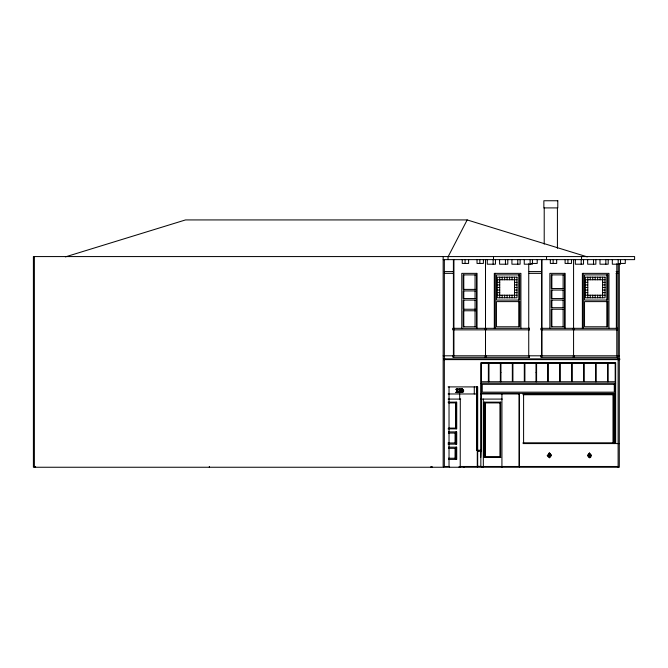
<?xml version="1.0" encoding="UTF-8"?>
<svg xmlns="http://www.w3.org/2000/svg" width="668" height="668" viewBox="0 0 668 668"><rect width="100%" height="100%" fill="white"/><g stroke="black" fill="none" stroke-linecap="round" stroke-linejoin="round"><path stroke-width="1" d="M571.466 259.627L571.457 263.442L565.103 263.442L565.103 259.627M460.335 392.609L460.528 391.498M458.557 389.753L458.724 389.277A1.294 0.994 -90 0 1 458.974 388.943A1.369 1.052 -90 0 1 459.442 388.701L459.868 388.718M448.203 256.57L467.174 219.931L587.281 256.879M460.619 391.498L459.058 391.865L460.335 389.419A1.085 0.835 -90 0 0 459.91 388.818M462.256 388.876L461.738 391.047L462.273 392.483L462.281 388.968M459.242 391.865L460.519 389.419A1.085 0.835 -90 0 0 460.093 388.818L459.258 388.701A1.369 1.052 -90 0 0 458.933 388.826A1.294 0.994 -90 0 0 458.54 389.277L458.373 389.753L459.066 389.377M458.306 392.609L459.592 390.454L459.292 389.402M551.434 455.417L549.43 457.705L547.668 455.417L549.43 453.121L551.434 455.417L549.672 453.121L548.937 453.121M547.668 455.417L549.672 453.121M549.43 457.705L551.192 455.417M587.59 455.417L589.351 453.121L591.355 455.417C590.019 462.273 584.876 450.783 589.593 457.705M587.832 455.417L589.593 453.121M589.351 457.705L590.529 456.177M461.98 388.743C458.206 395.306 467.483 391.582 461.797 388.743C458.106 394.12 466.489 393.068 462.081 388.684M456.469 389.344L455.927 389.327L457.38 388.684M455.927 389.327C457.396 389.068 457.313 392.584 455.968 392.609M456.252 392.492L456.611 389.386M65.414 256.879L185.52 219.931L467.174 219.931M459.258 389.352L458.649 389.786M459.809 391.865L460.711 391.498L460.519 392.609L458.306 392.55M443.16 259.627L634.6 259.627L634.6 256.57L33.4 256.57L33.4 467.249L619.294 467.249L619.294 359.618M531.586 263.442L537.206 263.442L537.206 259.627M619.896 263.442L625.273 263.442L625.273 259.627M444.337 271.584L453.405 271.584M529.19 271.584L541.506 271.584M616.105 271.584L618.117 271.584M444.337 273.354L453.405 273.354M529.19 273.354L541.506 273.354M616.105 273.354L618.117 273.354M475.649 274.89L463.191 274.89L463.191 289.394L475.649 289.394M563.717 274.89L551.275 274.89L551.275 288.534L563.717 288.534M497.243 279.758L516.999 279.758M585.31 279.758L605.058 279.758M497.243 282.33L499.714 282.33M514.527 282.33L516.999 282.33M585.31 282.33L587.782 282.33M602.586 282.33L605.058 282.33M497.243 284.91L499.714 284.91M514.527 284.91L516.999 284.91M585.31 284.91L587.782 284.91M602.586 284.91L605.058 284.91M497.243 287.482L499.714 287.482M514.527 287.482L516.999 287.482M585.31 287.482L587.782 287.482M602.586 287.482L605.058 287.482M497.243 290.062L499.714 290.062M514.527 290.062L516.999 290.062M563.717 290.062L551.275 290.062L551.275 298.554L563.717 298.554M585.31 290.062L587.782 290.062M602.586 290.062L605.058 290.062M475.649 290.922L463.191 290.922L463.191 298.554L475.649 298.554M497.243 292.634L499.714 292.634M514.527 292.634L516.999 292.634M585.31 292.634L587.782 292.634M602.586 292.634L605.058 292.634M497.243 295.214L516.999 295.214M585.31 295.214L605.058 295.214M475.649 300.082L463.191 300.082L463.191 309.242L475.649 309.242M563.717 300.082L551.275 300.082L551.275 307.714L563.717 307.714M563.717 309.242L551.275 309.242L551.275 326.794L563.717 326.794M475.649 310.77L463.191 310.77L463.191 326.794L475.649 326.794M443.16 355.802L619.294 355.802M500.457 372.527L500.942 372.527M536.095 372.527L536.579 372.527M480.843 383.14L615.662 383.14M448.119 386.906L477.678 386.906L477.678 450.257M457.196 388.684L457.889 392.508M455.968 392.508L457.964 392.609M448.119 393.97L477.211 393.97M480.835 393.97L519.587 393.97M523.111 393.97L615.186 393.97L615.186 443.577L523.111 443.577M522.96 394.73L613.374 394.73L613.374 442.817L522.96 442.817M448.153 399.088L460.695 399.088M480.835 399.088L502.244 399.088M448.078 402.144L456.712 402.144L456.712 428.856L448.078 428.856M500.8 402.144L484.3 402.144L484.3 457.421L500.8 457.421M448.554 402.904L455.543 402.904L455.543 428.096L448.554 428.096M484.3 423.762L484.3 432.021M448.445 431.912L456.712 431.912L456.712 444.12L448.078 444.12M448.42 433.056L455.342 433.056L455.342 442.976L448.061 442.976M619.294 443.577L615.662 443.577L615.662 362.674L480.843 362.674L480.843 450.257M448.445 447.176L456.712 447.176L456.712 459.392L448.445 459.392M448.42 448.32L455.342 448.32L455.342 458.248L448.42 458.248M481.002 451.301L477.286 451.301L477.286 466.239L481.261 466.481M591.355 455.417L589.351 453.121M480.735 457.421L480.985 450.115M460.227 466.481L481.57 466.481L481.57 467.249M618.117 466.481L482.839 466.481L482.839 467.249M459.075 389.352L459.776 390.454L458.49 392.609M457.722 392.492L457.279 388.684M547.91 455.417L549.672 457.705M547.175 455.417L548.353 456.937M620.522 259.627L620.522 264.202L612.322 264.202L612.322 259.627M619.294 263.76L619.294 358.858M618.61 358.858L618.61 359.618M618.176 259.627L618.176 264.202M618.117 264.611L618.117 358.858M618.117 359.618L618.117 467.249M617.541 355.802L617.541 357.33L540.913 357.33L540.913 355.802M617.282 328.322L617.282 329.85M617.282 355.802L617.282 357.33M616.798 263.785L616.798 328.322M616.798 329.85L616.798 355.802M616.355 273.362L616.355 328.322M615.186 383.14L615.186 393.352L481.319 393.352L481.319 383.14M614.694 393.97L614.694 443.577M613.967 393.97L613.967 443.577M613.725 393.97L613.725 443.577M613.132 394.73L613.132 442.817M608.965 328.322L608.965 273.362L582.379 273.362L582.379 328.322M608.197 259.627L608.197 264.202L599.989 264.202L599.989 259.627M608.139 363.292L608.139 381.754M607.554 363.292L607.554 381.754M606.82 274.89L606.82 300.082M606.82 301.61L606.82 326.794M605.843 259.627L605.843 264.202M602.586 277.178L602.586 297.786M600.123 277.178L600.123 279.758M600.123 295.214L600.123 297.786M597.651 277.178L597.651 279.758M597.651 295.214L597.651 297.786M596.165 363.292L596.165 381.754M595.864 259.627L595.864 264.202L587.665 264.202L587.665 259.627M595.572 363.292L595.572 381.754M595.188 277.178L595.188 279.758M595.188 295.214L595.188 297.786M593.518 259.627L593.518 264.202M592.716 277.178L592.716 279.758M592.716 295.214L592.716 297.786M590.253 277.178L590.253 279.758M590.253 295.214L590.253 297.786M587.782 277.178L587.782 297.786M583.531 259.627L583.531 264.202L575.332 264.202L575.332 259.627M583.356 273.362L583.356 328.322M581.569 256.57L581.569 259.627M581.185 259.627L581.185 264.202M574.062 328.322L574.062 329.85M574.062 355.802L574.062 357.33M573.57 259.627L573.57 328.322M573.57 329.85L573.57 355.802M573.278 328.322L573.278 329.85M573.278 355.802L573.278 357.33M567.917 259.627L567.917 263.442M565.128 328.322L565.128 273.362L549.873 273.362L549.873 328.322M564.535 273.362L564.535 328.322M563.132 274.89L563.132 288.534M563.132 290.062L563.132 298.554M563.132 300.082L563.132 307.714M563.132 309.242L563.132 326.794M557.421 207.907L557.421 248.287M556.678 259.627L556.678 263.442L550.323 263.442L550.323 259.627M553.137 259.627L553.137 263.442M551.868 274.89L551.868 288.534M551.868 290.062L551.868 298.554M551.868 300.082L551.868 307.714M551.868 309.242L551.868 326.794M546.533 256.57L546.533 259.627M544.211 207.907L544.211 244.146M542.024 259.627L542.024 328.322M542.024 329.85L542.024 355.802M541.723 328.322L541.723 329.85M541.723 355.802L541.723 357.33M541.506 259.627L541.506 328.322M541.506 329.85L541.506 355.802M541.431 328.322L541.431 329.85M541.431 355.802L541.431 357.33M536.579 363.292L536.579 381.754M535.995 363.292L535.995 381.754M532.454 259.627L532.454 264.202L524.255 264.202L524.255 259.627M530.108 259.627L530.108 264.202M529.482 355.802L529.482 357.33L452.887 357.33L452.887 355.802M529.223 328.322L529.223 329.85M529.223 355.802L529.223 357.33M528.739 263.785L528.739 328.322M528.739 329.85L528.739 355.802M523.595 393.97L523.595 443.577M520.906 328.322L520.906 273.362L494.312 273.362L494.312 328.322M520.121 259.627L520.121 264.202L511.922 264.202L511.922 259.627M519.487 393.97L519.487 467.249M518.994 393.97L518.994 466.481M518.76 274.89L518.76 300.082M518.76 301.61L518.76 326.794M517.775 259.627L517.775 264.202M514.527 277.178L514.527 297.786M512.055 277.178L512.055 279.758M512.055 295.214L512.055 297.786M509.592 277.178L509.592 279.758M509.592 295.214L509.592 297.786M507.797 259.627L507.797 264.202L499.589 264.202L499.589 259.627M507.121 277.178L507.121 279.758M507.121 295.214L507.121 297.786M505.442 259.627L505.442 264.202M504.649 277.178L504.649 279.758M504.649 295.214L504.649 297.786M502.186 277.178L502.186 279.758M502.186 295.214L502.186 297.786M501.927 393.97L501.927 467.249M500.942 363.292L500.942 381.754M500.608 402.144L500.608 457.421M500.357 363.292L500.357 381.754M500.132 402.904L500.132 456.653M499.714 277.178L499.714 297.786M495.464 259.627L495.464 264.202L487.264 264.202L487.264 259.627M495.28 273.362L495.28 328.322M493.502 256.57L493.502 259.627M493.118 259.627L493.118 264.202M488.968 363.292L488.968 381.754M488.375 363.292L488.375 381.754M485.987 328.322L485.987 329.85M485.987 355.802L485.987 357.33M485.502 259.627L485.502 328.322M485.502 329.85L485.502 355.802M485.335 402.904L485.335 456.653M485.21 328.322L485.21 329.85M485.21 355.802L485.21 357.33M484.484 402.144L484.484 457.421M483.39 259.627L483.39 263.442L477.027 263.442L477.027 259.627M483.331 399.088L483.331 467.249M481.319 393.97L481.319 450.257L476.727 450.257L476.727 386.906M480.843 451.301L480.843 466.239M479.849 259.627L479.849 263.442M477.829 450.257L477.829 451.301M477.678 451.301L477.678 466.239M477.436 450.257L477.436 451.301M477.453 467.249L477.411 466.239M477.211 386.906L477.211 450.257M477.052 328.322L477.052 273.362L461.78 273.362L461.78 328.322M476.802 393.97L476.802 450.257M476.468 273.362L476.468 328.322M475.057 274.89L475.057 289.394M475.057 290.922L475.057 298.554M475.057 300.082L475.057 309.242M475.057 310.77L475.057 326.794M474.288 386.906L474.288 393.97M468.61 259.627L468.61 263.442L462.248 263.442L462.248 259.627M465.062 259.627L465.062 263.442M464.252 466.481L464.252 467.249M463.784 274.89L463.784 289.394M463.784 290.922L463.784 298.554M463.784 300.082L463.784 309.242M463.784 310.77L463.784 326.794M463.759 466.481L463.759 467.249M460.302 399.088L460.227 467.249M459.651 393.97L459.726 399.088M459.166 466.481L459.166 467.249M456.227 431.912L456.227 444.12M456.227 447.176L456.227 459.392M456.127 402.144L456.127 428.856M456.127 431.912L456.127 444.12M456.127 447.176L456.127 459.392M455.25 433.056L455.2 442.976M455.25 448.32L455.2 458.248M453.931 259.627L453.931 328.322M453.931 329.85L453.931 355.802M453.63 328.322L453.63 329.85M453.63 355.802L453.63 357.33M453.405 259.627L453.405 328.322M453.405 329.85L453.405 355.802M453.338 328.322L453.338 329.85M449.522 467.249L449.522 466.481L443.16 466.481L443.16 359.618L619.779 359.618L619.779 358.858L443.16 358.858L443.16 256.57M449.03 386.906L449.03 466.481M448.036 256.57L448.036 259.627M444.821 358.858L444.821 359.618M444.337 259.627L444.337 358.858M444.337 359.618L444.337 466.481M443.652 358.858L443.652 359.618M443.652 466.481L443.652 467.249M432.046 466.481L432.046 467.249M430.985 466.481L430.985 467.249M209.334 466.481L209.334 467.249M35.546 466.481L35.546 467.249M34.377 256.57L34.377 467.249M549.672 454.741L549.154 455.417L549.672 456.085L550.19 455.417L549.672 454.741M589.593 454.741L589.076 455.417L589.593 456.085L590.111 455.417L589.593 454.741M557.78 200.751L543.861 200.751L543.861 207.907L557.78 207.907L557.78 200.751M519.737 274.89L496.458 274.89L496.458 300.082L519.737 300.082L519.737 274.89M607.796 274.89L584.525 274.89L584.525 300.082L607.796 300.082L607.796 274.89M516.999 277.178L497.243 277.178L497.243 297.786L516.999 297.786L516.999 277.178M605.058 277.178L585.31 277.178L585.31 297.786L605.058 297.786L605.058 277.178M519.737 301.61L496.458 301.61L496.458 326.794L519.737 326.794L519.737 301.61M607.796 301.61L584.525 301.61L584.525 326.794L607.796 326.794L607.796 301.61M529.482 328.322L452.82 328.322L452.82 329.85L529.482 329.85L529.482 328.322M617.541 328.322L540.913 328.322L540.913 329.85L617.541 329.85L617.541 328.322M512.331 363.292L481.319 363.292L481.319 381.754L512.331 381.754L512.331 363.292M524.305 363.292L512.915 363.292L512.915 381.754L524.305 381.754L524.305 363.292M547.668 363.292L524.898 363.292L524.898 381.754L547.668 381.754L547.668 363.292M559.642 363.292L548.253 363.292L548.253 381.754L559.642 381.754L559.642 363.292M571.624 363.292L560.235 363.292L560.235 381.754L571.624 381.754L571.624 363.292M583.598 363.292L572.209 363.292L572.209 381.754L583.598 381.754L583.598 363.292M615.186 363.292L584.183 363.292L584.183 381.754L615.186 381.754L615.186 363.292M614.276 384.325L482.238 384.325L482.238 392.166L614.276 392.166L614.276 384.325M500.315 402.904L485.152 402.904L485.152 456.653L500.315 456.653L500.315 402.904"/></g></svg>
